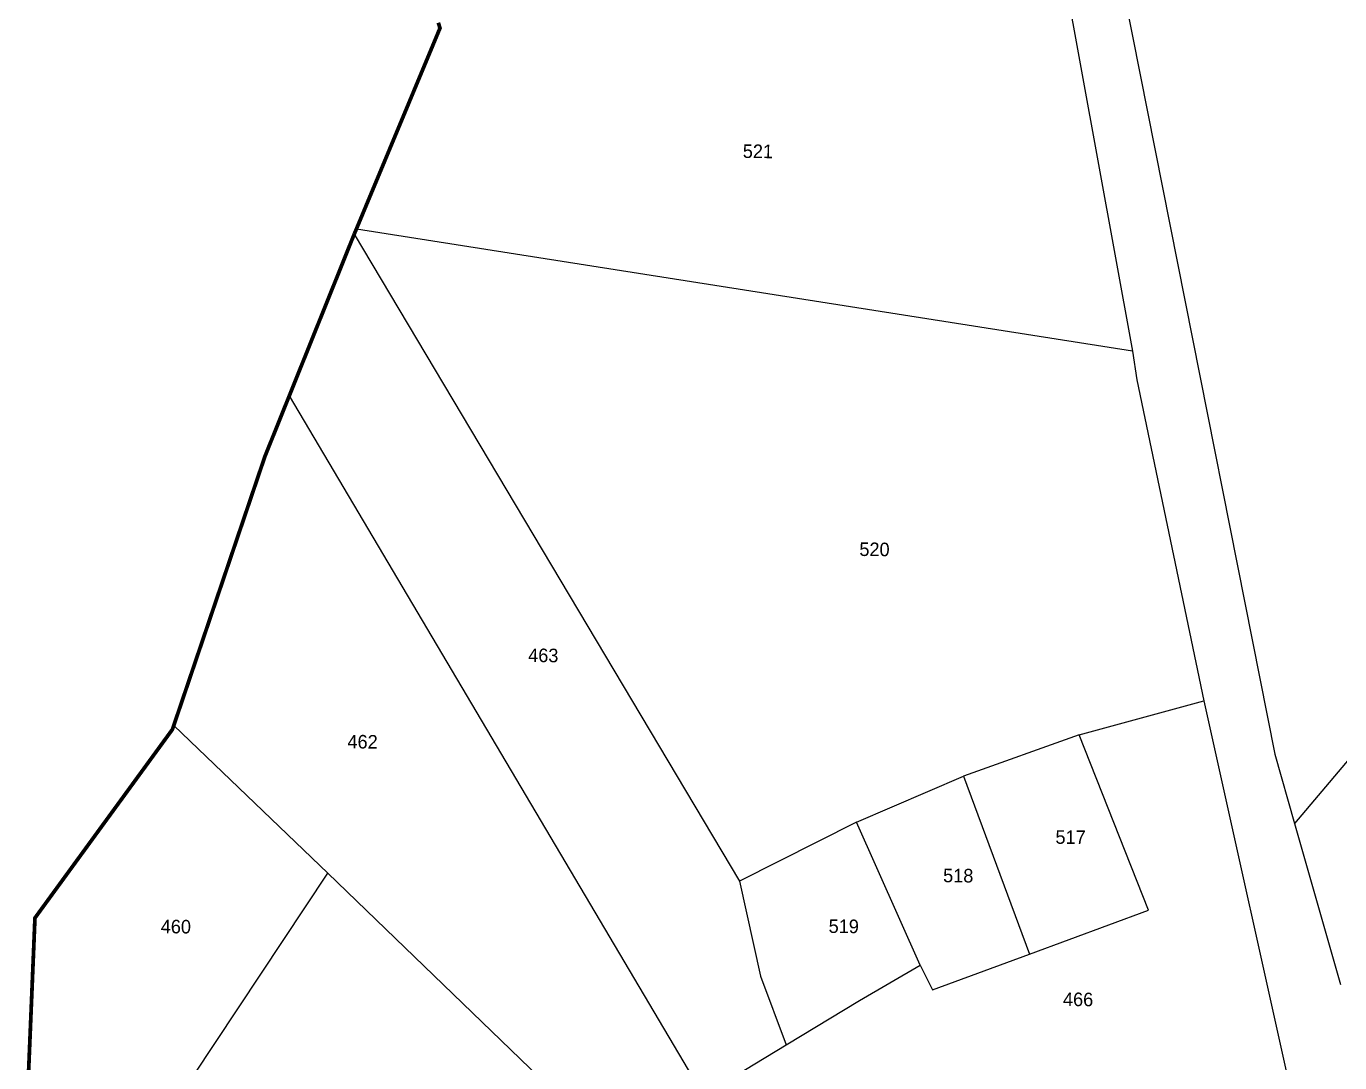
# Model space of a CAD drawing. Header units: metres. Extents: x 251657 to 286129, y 2158516 to 4313456.
# Drawn here: x 273531 to 274426, y 4310977 to 4311683 of the extents above; entities that cross this region are included whole.
import ezdxf

# ---------------------------------------------------------------- set-up
doc = ezdxf.new("R2010")
doc.units = ezdxf.units.M
for name, color, linetype in [('POLY_PARCEL', 6, 'Continuous'), ('POLY_ROAD', 30, 'Continuous'), ('TEXT_PARCEL', 7, 'Continuous'), ('V_BOUND_LINE', 7, 'Continuous')]:
    doc.layers.add(name, color=color, linetype=linetype)
doc.styles.add('TEXT_MAP', font='KRDEV050.TTF', dxfattribs={"height": 1.8})

# ---------------------------------------------------------------- blocks, each defined once
blk = doc.blocks.new('HF')
at = {"layer": 'POLY_PARCEL'}
for points in [[(273762.34, 2172872.07), (273659.09, 2172887.28)], [(273658.81, 2172886.6), (273710.84, 2172801.2)], [(273650.4, 2172865.06), (273706.28, 2172772.75)], [(273827.76, 2172861.79), (273784.48, 2172809.6)], [(273755.75, 2172821.08), (273772.26, 2172825.77)], [(273656.13, 2172801.74), (273635.48, 2172821.12)], [(273755.75, 2172821.08), (273740.43, 2172815.45)], [(273749.46, 2172791.9), (273765.2, 2172797.87), (273755.75, 2172821.08)], [(273726.31, 2172809.19), (273740.43, 2172815.45)], [(273740.43, 2172815.45), (273749.46, 2172791.9)], [(273726.31, 2172809.19), (273710.84, 2172801.2)], [(273734.92, 2172790.3), (273726.31, 2172809.19)], [(273632.66, 2172765.61), (273656.13, 2172801.74)], [(273688.42, 2172771.18), (273656.13, 2172801.74)], [(273710.84, 2172801.2), (273713.75, 2172788.61), (273717.24, 2172779.53)], [(273734.92, 2172790.3), (273736.62, 2172787.03), (273749.46, 2172791.9)], [(273717.24, 2172779.53), (273726.93, 2172785.52), (273734.92, 2172790.3)], [(273706.28, 2172772.75), (273717.24, 2172779.53)]]:
    blk.add_lwpolyline(points, dxfattribs=at)
at = {"layer": 'POLY_ROAD'}
for points in [[(273750.47, 2172969.01), (273781.77, 2172818.78), (273784.48, 2172809.6)], [(273752.75, 2172922.09), (273762.34, 2172872.07)], [(273762.34, 2172872.07), (273762.97, 2172868.28), (273772.26, 2172825.77)], [(273772.26, 2172825.77), (273785.07, 2172770.73)], [(273784.48, 2172809.6), (273790.78, 2172788.27)]]:
    blk.add_lwpolyline(points, dxfattribs=at)
at = {"layer": 'V_BOUND_LINE', "const_width": 0.5}
for points in [[(273659.09, 2172887.28), (273669.94, 2172914.08), (273669.71, 2172914.8)], [(273658.81, 2172886.6), (273659.09, 2172887.28)], [(273650.4, 2172865.06), (273658.74, 2172886.42), (273658.81, 2172886.6)], [(273635.48, 2172821.12), (273647.24, 2172856.97), (273650.4, 2172865.06)], [(273616.61, 2172773.54), (273617.3, 2172795.4), (273635.31, 2172820.61), (273635.48, 2172821.12)]]:
    blk.add_lwpolyline(points, dxfattribs=at)
at = {"layer": 'TEXT_PARCEL', "style": 'TEXT_MAP'}
for s, p in [('521', (273710.32, 2172897.24)), ('520', (273726.32, 2172844.54)), ('463', (273682.47, 2172830.03)), ('462', (273658.58, 2172818.33)), ('517', (273752.74, 2172806.58)), ('518', (273737.87, 2172801.33)), ('460', (273634.02, 2172793.54)), ('519', (273722.73, 2172794.45)), ('466', (273753.95, 2172785.05))]:
    blk.add_text(s, height=1.8, dxfattribs=at).set_placement(p)
blk = doc.blocks.new('FD')
blk.add_blockref('HF', (0, 0))

msp = doc.modelspace()

# ---------------------------------------------------------------- block references
at = {"xscale": 5.130451255006628, "yscale": 5.130451255006628, "zscale": 5.130451255006628, "rotation": 359.438771853458}
msp.add_blockref('FD', (-1239365.89, -6822060.67), dxfattribs=at)

doc.saveas('drawing.dxf')
